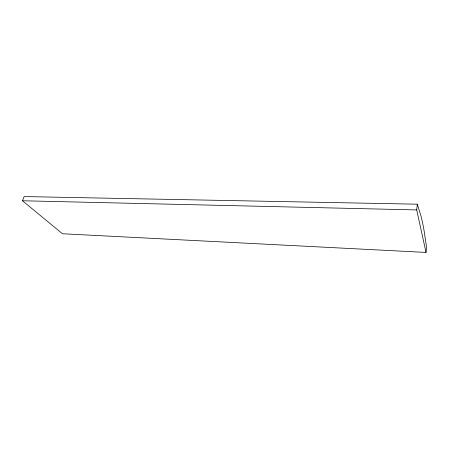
<?xml version="1.0" encoding="UTF-8"?>
<svg xmlns="http://www.w3.org/2000/svg" width="449" height="449" viewBox="0 0 449 449"><rect width="100%" height="100%" fill="white"/><g stroke="black" fill="none" stroke-linecap="round" stroke-linejoin="round"><path stroke-width="0.67" d="M426.028 252.428L426.55 247.163L424.086 230.679A349.805 51.674 -84.5 0 0 420.977 215.997L417.323 204.194L24.167 196.572L22.45 200.765L62.495 233.755L426.028 252.428L416.7 209.93L417.323 204.194M22.45 200.765L416.7 209.93"/></g></svg>
